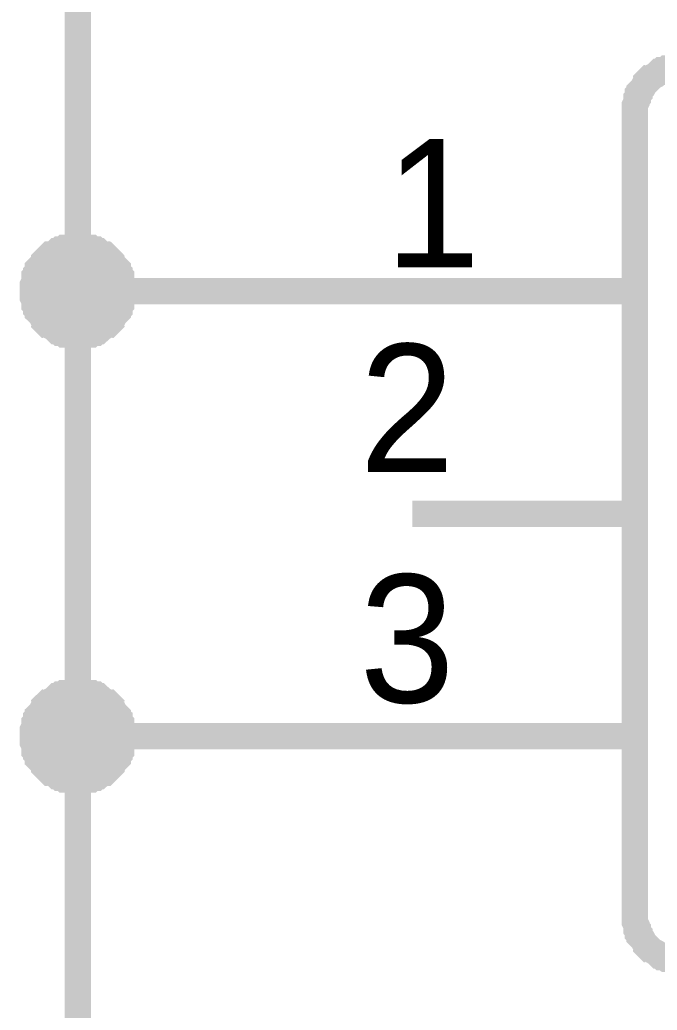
# Model space of a CAD drawing. Header units: millimetres. Extents: x 0 to 282, y 0 to 206.
# Drawn here: x 27.64 to 34.91, y 117.59 to 128.87 of the extents above; entities that cross this region are included whole.
import ezdxf

# ---------------------------------------------------------------- set-up
doc = ezdxf.new("R2010")
doc.units = ezdxf.units.MM
doc.layers.add('Sheet', color=255, linetype='Continuous')

msp = doc.modelspace()

# ---------------------------------------------------------------- linework, layer by layer
at = {"layer": 'Sheet'}
for points, const_width in [([(32.116, 125.78), (28.304, 125.78), (28.304, 135.938)], 0.3), ([(34.651, 127.822), (34.651, 127.841), (34.651, 127.877), (34.651, 127.895), (34.669, 127.932), (34.669, 127.95), (34.669, 127.968), (34.687, 127.987), (34.687, 128.023), (34.706, 128.041), (34.706, 128.06), (34.724, 128.078), (34.742, 128.096), (34.76, 128.132), (34.779, 128.151), (34.779, 128.169), (34.797, 128.187), (34.815, 128.205), (34.833, 128.205), (34.852, 128.224), (34.888, 128.242), (34.906, 128.26), (34.925, 128.278), (34.943, 128.278), (34.961, 128.297), (34.997, 128.297), (35.016, 128.315), (35.034, 128.315), (35.052, 128.315), (35.089, 128.333)], 0.3), ([(34.651, 118.668), (34.651, 127.822)], 0.3), ([(27.794, 125.78), (27.794, 125.798), (27.794, 125.835), (27.794, 125.853), (27.812, 125.889), (27.812, 125.908), (27.812, 125.944), (27.83, 125.962), (27.83, 125.981), (27.848, 125.999), (27.848, 126.035), (27.867, 126.053), (27.885, 126.072), (27.903, 126.09), (27.921, 126.108), (27.921, 126.126), (27.94, 126.145), (27.958, 126.163), (27.976, 126.181), (27.994, 126.199), (28.031, 126.199), (28.049, 126.218), (28.067, 126.236), (28.086, 126.236), (28.104, 126.254), (28.14, 126.254), (28.158, 126.272), (28.177, 126.272), (28.195, 126.272), (28.231, 126.291), (28.25, 126.291), (28.286, 126.291), (28.304, 126.291)], 0.3), ([(27.794, 125.78), (27.794, 125.798), (27.794, 125.835), (27.794, 125.853), (27.812, 125.889), (27.812, 125.908), (27.812, 125.944), (27.83, 125.962), (27.83, 125.981), (27.848, 125.999), (27.848, 126.035), (27.867, 126.053), (27.885, 126.072), (27.903, 126.09), (27.921, 126.108), (27.921, 126.126), (27.94, 126.145), (27.958, 126.163), (27.976, 126.181), (27.994, 126.199), (28.031, 126.199), (28.049, 126.218), (28.067, 126.236), (28.086, 126.236), (28.104, 126.254), (28.14, 126.254), (28.158, 126.272), (28.177, 126.272), (28.195, 126.272), (28.231, 126.291), (28.25, 126.291), (28.286, 126.291), (28.304, 126.291)], 0.3), ([(27.794, 125.78), (27.794, 125.798), (27.794, 125.835), (27.794, 125.853), (27.812, 125.889), (27.812, 125.908), (27.812, 125.944), (27.83, 125.962), (27.83, 125.981), (27.848, 125.999), (27.848, 126.035), (27.867, 126.053), (27.885, 126.072), (27.903, 126.09), (27.921, 126.108), (27.921, 126.126), (27.94, 126.145), (27.958, 126.163), (27.976, 126.181), (27.994, 126.199), (28.031, 126.199), (28.049, 126.218), (28.067, 126.236), (28.086, 126.236), (28.104, 126.254), (28.14, 126.254), (28.158, 126.272), (28.177, 126.272), (28.195, 126.272), (28.231, 126.291), (28.25, 126.291), (28.286, 126.291), (28.304, 126.291)], 0.3), ([(27.794, 125.78), (27.794, 125.798), (27.794, 125.835), (27.794, 125.853), (27.812, 125.889), (27.812, 125.908), (27.812, 125.944), (27.83, 125.962), (27.83, 125.981), (27.848, 125.999), (27.848, 126.035), (27.867, 126.053), (27.885, 126.072), (27.903, 126.09), (27.921, 126.108), (27.921, 126.126), (27.94, 126.145), (27.958, 126.163), (27.976, 126.181), (27.994, 126.199), (28.031, 126.199), (28.049, 126.218), (28.067, 126.236), (28.086, 126.236), (28.104, 126.254), (28.14, 126.254), (28.158, 126.272), (28.177, 126.272), (28.195, 126.272), (28.231, 126.291), (28.25, 126.291), (28.286, 126.291), (28.304, 126.291)], 0.3), ([(28.304, 126.291), (28.304, 126.291)], 0.3), ([(28.304, 126.291), (28.323, 126.291), (28.359, 126.291), (28.377, 126.291), (28.414, 126.272), (28.432, 126.272), (28.45, 126.272), (28.468, 126.254), (28.505, 126.254), (28.523, 126.236), (28.541, 126.236), (28.56, 126.218), (28.578, 126.199), (28.614, 126.199), (28.633, 126.181), (28.651, 126.163), (28.669, 126.145), (28.687, 126.126), (28.687, 126.108), (28.706, 126.09), (28.724, 126.072), (28.742, 126.053), (28.76, 126.035), (28.76, 125.999), (28.779, 125.981), (28.779, 125.962), (28.797, 125.944), (28.797, 125.908), (28.797, 125.889), (28.815, 125.853), (28.815, 125.835), (28.815, 125.798), (28.815, 125.78)], 0.3), ([(28.304, 126.291), (28.304, 126.291)], 0.3), ([(28.304, 126.291), (28.323, 126.291), (28.359, 126.291), (28.377, 126.291), (28.414, 126.272), (28.432, 126.272), (28.45, 126.272), (28.468, 126.254), (28.505, 126.254), (28.523, 126.236), (28.541, 126.236), (28.56, 126.218), (28.578, 126.199), (28.614, 126.199), (28.633, 126.181), (28.651, 126.163), (28.669, 126.145), (28.687, 126.126), (28.687, 126.108), (28.706, 126.09), (28.724, 126.072), (28.742, 126.053), (28.76, 126.035), (28.76, 125.999), (28.779, 125.981), (28.779, 125.962), (28.797, 125.944), (28.797, 125.908), (28.797, 125.889), (28.815, 125.853), (28.815, 125.835), (28.815, 125.798), (28.815, 125.78)], 0.3), ([(28.304, 126.291), (28.304, 126.291)], 0.3), ([(28.304, 126.291), (28.323, 126.291), (28.359, 126.291), (28.377, 126.291), (28.414, 126.272), (28.432, 126.272), (28.45, 126.272), (28.468, 126.254), (28.505, 126.254), (28.523, 126.236), (28.541, 126.236), (28.56, 126.218), (28.578, 126.199), (28.614, 126.199), (28.633, 126.181), (28.651, 126.163), (28.669, 126.145), (28.687, 126.126), (28.687, 126.108), (28.706, 126.09), (28.724, 126.072), (28.742, 126.053), (28.76, 126.035), (28.76, 125.999), (28.779, 125.981), (28.779, 125.962), (28.797, 125.944), (28.797, 125.908), (28.797, 125.889), (28.815, 125.853), (28.815, 125.835), (28.815, 125.798), (28.815, 125.78)], 0.3), ([(28.304, 126.291), (28.304, 126.291)], 0.3), ([(28.304, 126.291), (28.323, 126.291), (28.359, 126.291), (28.377, 126.291), (28.414, 126.272), (28.432, 126.272), (28.45, 126.272), (28.468, 126.254), (28.505, 126.254), (28.523, 126.236), (28.541, 126.236), (28.56, 126.218), (28.578, 126.199), (28.614, 126.199), (28.633, 126.181), (28.651, 126.163), (28.669, 126.145), (28.687, 126.126), (28.687, 126.108), (28.706, 126.09), (28.724, 126.072), (28.742, 126.053), (28.76, 126.035), (28.76, 125.999), (28.779, 125.981), (28.779, 125.962), (28.797, 125.944), (28.797, 125.908), (28.797, 125.889), (28.815, 125.853), (28.815, 125.835), (28.815, 125.798), (28.815, 125.78)], 0.3), ([(27.794, 125.78), (27.794, 125.798), (27.794, 125.835), (27.794, 125.853), (27.812, 125.889), (27.812, 125.908), (27.812, 125.944), (27.83, 125.962), (27.83, 125.981), (27.848, 125.999), (27.848, 126.035), (27.867, 126.053), (27.885, 126.072), (27.903, 126.09), (27.921, 126.108), (27.921, 126.126), (27.94, 126.145), (27.958, 126.163), (27.976, 126.181), (27.994, 126.199), (28.031, 126.199), (28.049, 126.218), (28.067, 126.236), (28.086, 126.236), (28.104, 126.254), (28.14, 126.254), (28.158, 126.272), (28.177, 126.272), (28.195, 126.272), (28.231, 126.291), (28.25, 126.291), (28.286, 126.291), (28.304, 126.291)], 0.0991), ([(27.794, 125.78), (27.794, 125.798), (27.794, 125.835), (27.794, 125.853), (27.812, 125.889), (27.812, 125.908), (27.812, 125.944), (27.83, 125.962), (27.83, 125.981), (27.848, 125.999), (27.848, 126.035), (27.867, 126.053), (27.885, 126.072), (27.903, 126.09), (27.921, 126.108), (27.921, 126.126), (27.94, 126.145), (27.958, 126.163), (27.976, 126.181), (27.994, 126.199), (28.031, 126.199), (28.049, 126.218), (28.067, 126.236), (28.086, 126.236), (28.104, 126.254), (28.14, 126.254), (28.158, 126.272), (28.177, 126.272), (28.195, 126.272), (28.231, 126.291), (28.25, 126.291), (28.286, 126.291), (28.304, 126.291)], 0.0991), ([(27.794, 125.78), (27.794, 125.798), (27.794, 125.835), (27.794, 125.853), (27.812, 125.889), (27.812, 125.908), (27.812, 125.944), (27.83, 125.962), (27.83, 125.981), (27.848, 125.999), (27.848, 126.035), (27.867, 126.053), (27.885, 126.072), (27.903, 126.09), (27.921, 126.108), (27.921, 126.126), (27.94, 126.145), (27.958, 126.163), (27.976, 126.181), (27.994, 126.199), (28.031, 126.199), (28.049, 126.218), (28.067, 126.236), (28.086, 126.236), (28.104, 126.254), (28.14, 126.254), (28.158, 126.272), (28.177, 126.272), (28.195, 126.272), (28.231, 126.291), (28.25, 126.291), (28.286, 126.291), (28.304, 126.291)], 0.0991), ([(27.794, 125.78), (27.794, 125.798), (27.794, 125.835), (27.794, 125.853), (27.812, 125.889), (27.812, 125.908), (27.812, 125.944), (27.83, 125.962), (27.83, 125.981), (27.848, 125.999), (27.848, 126.035), (27.867, 126.053), (27.885, 126.072), (27.903, 126.09), (27.921, 126.108), (27.921, 126.126), (27.94, 126.145), (27.958, 126.163), (27.976, 126.181), (27.994, 126.199), (28.031, 126.199), (28.049, 126.218), (28.067, 126.236), (28.086, 126.236), (28.104, 126.254), (28.14, 126.254), (28.158, 126.272), (28.177, 126.272), (28.195, 126.272), (28.231, 126.291), (28.25, 126.291), (28.286, 126.291), (28.304, 126.291)], 0.0991), ([(28.304, 126.291), (28.304, 126.291)], 0.0991), ([(28.304, 126.291), (28.323, 126.291), (28.359, 126.291), (28.377, 126.291), (28.414, 126.272), (28.432, 126.272), (28.45, 126.272), (28.468, 126.254), (28.505, 126.254), (28.523, 126.236), (28.541, 126.236), (28.56, 126.218), (28.578, 126.199), (28.614, 126.199), (28.633, 126.181), (28.651, 126.163), (28.669, 126.145), (28.687, 126.126), (28.687, 126.108), (28.706, 126.09), (28.724, 126.072), (28.742, 126.053), (28.76, 126.035), (28.76, 125.999), (28.779, 125.981), (28.779, 125.962), (28.797, 125.944), (28.797, 125.908), (28.797, 125.889), (28.815, 125.853), (28.815, 125.835), (28.815, 125.798), (28.815, 125.78)], 0.0991), ([(28.304, 126.291), (28.304, 126.291)], 0.0991), ([(28.304, 126.291), (28.323, 126.291), (28.359, 126.291), (28.377, 126.291), (28.414, 126.272), (28.432, 126.272), (28.45, 126.272), (28.468, 126.254), (28.505, 126.254), (28.523, 126.236), (28.541, 126.236), (28.56, 126.218), (28.578, 126.199), (28.614, 126.199), (28.633, 126.181), (28.651, 126.163), (28.669, 126.145), (28.687, 126.126), (28.687, 126.108), (28.706, 126.09), (28.724, 126.072), (28.742, 126.053), (28.76, 126.035), (28.76, 125.999), (28.779, 125.981), (28.779, 125.962), (28.797, 125.944), (28.797, 125.908), (28.797, 125.889), (28.815, 125.853), (28.815, 125.835), (28.815, 125.798), (28.815, 125.78)], 0.0991), ([(28.304, 126.291), (28.304, 126.291)], 0.0991), ([(28.304, 126.291), (28.323, 126.291), (28.359, 126.291), (28.377, 126.291), (28.414, 126.272), (28.432, 126.272), (28.45, 126.272), (28.468, 126.254), (28.505, 126.254), (28.523, 126.236), (28.541, 126.236), (28.56, 126.218), (28.578, 126.199), (28.614, 126.199), (28.633, 126.181), (28.651, 126.163), (28.669, 126.145), (28.687, 126.126), (28.687, 126.108), (28.706, 126.09), (28.724, 126.072), (28.742, 126.053), (28.76, 126.035), (28.76, 125.999), (28.779, 125.981), (28.779, 125.962), (28.797, 125.944), (28.797, 125.908), (28.797, 125.889), (28.815, 125.853), (28.815, 125.835), (28.815, 125.798), (28.815, 125.78)], 0.0991), ([(28.304, 126.291), (28.304, 126.291)], 0.0991), ([(28.304, 126.291), (28.323, 126.291), (28.359, 126.291), (28.377, 126.291), (28.414, 126.272), (28.432, 126.272), (28.45, 126.272), (28.468, 126.254), (28.505, 126.254), (28.523, 126.236), (28.541, 126.236), (28.56, 126.218), (28.578, 126.199), (28.614, 126.199), (28.633, 126.181), (28.651, 126.163), (28.669, 126.145), (28.687, 126.126), (28.687, 126.108), (28.706, 126.09), (28.724, 126.072), (28.742, 126.053), (28.76, 126.035), (28.76, 125.999), (28.779, 125.981), (28.779, 125.962), (28.797, 125.944), (28.797, 125.908), (28.797, 125.889), (28.815, 125.853), (28.815, 125.835), (28.815, 125.798), (28.815, 125.78)], 0.0991), ([(28.304, 125.269), (28.286, 125.269), (28.25, 125.269), (28.231, 125.269), (28.195, 125.288), (28.177, 125.288), (28.158, 125.288), (28.14, 125.306), (28.104, 125.306), (28.086, 125.324), (28.067, 125.324), (28.049, 125.342), (28.031, 125.36), (27.994, 125.379), (27.976, 125.397), (27.958, 125.397), (27.94, 125.415), (27.921, 125.433), (27.921, 125.452), (27.903, 125.47), (27.885, 125.506), (27.867, 125.525), (27.848, 125.543), (27.848, 125.561), (27.83, 125.579), (27.83, 125.616), (27.812, 125.634), (27.812, 125.652), (27.812, 125.671), (27.794, 125.707), (27.794, 125.725), (27.794, 125.762), (27.794, 125.78)], 0.3), ([(27.794, 125.78), (27.794, 125.78)], 0.3), ([(28.304, 125.269), (28.286, 125.269), (28.25, 125.269), (28.231, 125.269), (28.195, 125.288), (28.177, 125.288), (28.158, 125.288), (28.14, 125.306), (28.104, 125.306), (28.086, 125.324), (28.067, 125.324), (28.049, 125.342), (28.031, 125.36), (27.994, 125.379), (27.976, 125.397), (27.958, 125.397), (27.94, 125.415), (27.921, 125.433), (27.921, 125.452), (27.903, 125.47), (27.885, 125.506), (27.867, 125.525), (27.848, 125.543), (27.848, 125.561), (27.83, 125.579), (27.83, 125.616), (27.812, 125.634), (27.812, 125.652), (27.812, 125.671), (27.794, 125.707), (27.794, 125.725), (27.794, 125.762), (27.794, 125.78)], 0.3), ([(27.794, 125.78), (27.794, 125.78)], 0.3), ([(28.304, 125.269), (28.286, 125.269), (28.25, 125.269), (28.231, 125.269), (28.195, 125.288), (28.177, 125.288), (28.158, 125.288), (28.14, 125.306), (28.104, 125.306), (28.086, 125.324), (28.067, 125.324), (28.049, 125.342), (28.031, 125.36), (27.994, 125.379), (27.976, 125.397), (27.958, 125.397), (27.94, 125.415), (27.921, 125.433), (27.921, 125.452), (27.903, 125.47), (27.885, 125.506), (27.867, 125.525), (27.848, 125.543), (27.848, 125.561), (27.83, 125.579), (27.83, 125.616), (27.812, 125.634), (27.812, 125.652), (27.812, 125.671), (27.794, 125.707), (27.794, 125.725), (27.794, 125.762), (27.794, 125.78)], 0.3), ([(27.794, 125.78), (27.794, 125.78)], 0.3), ([(28.304, 125.269), (28.286, 125.269), (28.25, 125.269), (28.231, 125.269), (28.195, 125.288), (28.177, 125.288), (28.158, 125.288), (28.14, 125.306), (28.104, 125.306), (28.086, 125.324), (28.067, 125.324), (28.049, 125.342), (28.031, 125.36), (27.994, 125.379), (27.976, 125.397), (27.958, 125.397), (27.94, 125.415), (27.921, 125.433), (27.921, 125.452), (27.903, 125.47), (27.885, 125.506), (27.867, 125.525), (27.848, 125.543), (27.848, 125.561), (27.83, 125.579), (27.83, 125.616), (27.812, 125.634), (27.812, 125.652), (27.812, 125.671), (27.794, 125.707), (27.794, 125.725), (27.794, 125.762), (27.794, 125.78)], 0.3), ([(27.794, 125.78), (27.794, 125.78)], 0.3), ([(28.815, 125.78), (28.815, 125.762), (28.815, 125.725), (28.815, 125.707), (28.797, 125.671), (28.797, 125.652), (28.797, 125.634), (28.779, 125.616), (28.779, 125.579), (28.76, 125.561), (28.76, 125.543), (28.742, 125.525), (28.724, 125.506), (28.706, 125.47), (28.687, 125.452), (28.687, 125.433), (28.669, 125.415), (28.651, 125.397), (28.633, 125.397), (28.614, 125.379), (28.578, 125.36), (28.56, 125.342), (28.541, 125.324), (28.523, 125.324), (28.505, 125.306), (28.468, 125.306), (28.45, 125.288), (28.432, 125.288), (28.414, 125.288), (28.377, 125.269), (28.359, 125.269), (28.323, 125.269), (28.304, 125.269)], 0.3), ([(32.116, 120.71), (28.304, 120.71), (28.304, 125.78)], 0.3), ([(28.815, 125.78), (28.815, 125.762), (28.815, 125.725), (28.815, 125.707), (28.797, 125.671), (28.797, 125.652), (28.797, 125.634), (28.779, 125.616), (28.779, 125.579), (28.76, 125.561), (28.76, 125.543), (28.742, 125.525), (28.724, 125.506), (28.706, 125.47), (28.687, 125.452), (28.687, 125.433), (28.669, 125.415), (28.651, 125.397), (28.633, 125.397), (28.614, 125.379), (28.578, 125.36), (28.56, 125.342), (28.541, 125.324), (28.523, 125.324), (28.505, 125.306), (28.468, 125.306), (28.45, 125.288), (28.432, 125.288), (28.414, 125.288), (28.377, 125.269), (28.359, 125.269), (28.323, 125.269), (28.304, 125.269)], 0.3), ([(28.815, 125.78), (28.815, 125.762), (28.815, 125.725), (28.815, 125.707), (28.797, 125.671), (28.797, 125.652), (28.797, 125.634), (28.779, 125.616), (28.779, 125.579), (28.76, 125.561), (28.76, 125.543), (28.742, 125.525), (28.724, 125.506), (28.706, 125.47), (28.687, 125.452), (28.687, 125.433), (28.669, 125.415), (28.651, 125.397), (28.633, 125.397), (28.614, 125.379), (28.578, 125.36), (28.56, 125.342), (28.541, 125.324), (28.523, 125.324), (28.505, 125.306), (28.468, 125.306), (28.45, 125.288), (28.432, 125.288), (28.414, 125.288), (28.377, 125.269), (28.359, 125.269), (28.323, 125.269), (28.304, 125.269)], 0.3), ([(28.815, 125.78), (28.815, 125.762), (28.815, 125.725), (28.815, 125.707), (28.797, 125.671), (28.797, 125.652), (28.797, 125.634), (28.779, 125.616), (28.779, 125.579), (28.76, 125.561), (28.76, 125.543), (28.742, 125.525), (28.724, 125.506), (28.706, 125.47), (28.687, 125.452), (28.687, 125.433), (28.669, 125.415), (28.651, 125.397), (28.633, 125.397), (28.614, 125.379), (28.578, 125.36), (28.56, 125.342), (28.541, 125.324), (28.523, 125.324), (28.505, 125.306), (28.468, 125.306), (28.45, 125.288), (28.432, 125.288), (28.414, 125.288), (28.377, 125.269), (28.359, 125.269), (28.323, 125.269), (28.304, 125.269)], 0.3), ([(28.815, 125.78), (28.815, 125.78), (28.815, 125.78), (28.815, 125.78), (28.815, 125.78), (28.815, 125.78), (28.815, 125.78), (28.815, 125.78), (28.815, 125.78), (28.815, 125.78), (28.815, 125.78), (28.815, 125.78), (28.815, 125.78), (28.815, 125.78), (28.815, 125.78), (28.815, 125.78), (28.815, 125.78), (28.815, 125.78), (28.815, 125.78), (28.815, 125.78), (28.815, 125.78), (28.815, 125.78), (28.815, 125.78), (28.815, 125.78), (28.815, 125.78), (28.815, 125.78), (28.815, 125.78), (28.815, 125.78), (28.815, 125.78), (28.815, 125.78), (28.815, 125.78), (28.815, 125.78), (28.815, 125.78)], 0.3), ([(28.815, 125.78), (28.815, 125.78)], 0.3), ([(28.815, 125.78), (28.815, 125.78), (28.815, 125.78), (28.815, 125.78), (28.815, 125.78), (28.815, 125.78), (28.815, 125.78), (28.815, 125.78), (28.815, 125.78), (28.815, 125.78), (28.815, 125.78), (28.815, 125.78), (28.815, 125.78), (28.815, 125.78), (28.815, 125.78), (28.815, 125.78), (28.815, 125.78), (28.815, 125.78), (28.815, 125.78), (28.815, 125.78), (28.815, 125.78), (28.815, 125.78), (28.815, 125.78), (28.815, 125.78), (28.815, 125.78), (28.815, 125.78), (28.815, 125.78), (28.815, 125.78), (28.815, 125.78), (28.815, 125.78), (28.815, 125.78), (28.815, 125.78), (28.815, 125.78)], 0.3), ([(28.815, 125.78), (28.815, 125.78)], 0.3), ([(28.815, 125.78), (28.815, 125.78), (28.815, 125.78), (28.815, 125.78), (28.815, 125.78), (28.815, 125.78), (28.815, 125.78), (28.815, 125.78), (28.815, 125.78), (28.815, 125.78), (28.815, 125.78), (28.815, 125.78), (28.815, 125.78), (28.815, 125.78), (28.815, 125.78), (28.815, 125.78), (28.815, 125.78), (28.815, 125.78), (28.815, 125.78), (28.815, 125.78), (28.815, 125.78), (28.815, 125.78), (28.815, 125.78), (28.815, 125.78), (28.815, 125.78), (28.815, 125.78), (28.815, 125.78), (28.815, 125.78), (28.815, 125.78), (28.815, 125.78), (28.815, 125.78), (28.815, 125.78), (28.815, 125.78)], 0.3), ([(28.815, 125.78), (28.815, 125.78)], 0.3), ([(28.815, 125.78), (28.815, 125.78), (28.815, 125.78), (28.815, 125.78), (28.815, 125.78), (28.815, 125.78), (28.815, 125.78), (28.815, 125.78), (28.815, 125.78), (28.815, 125.78), (28.815, 125.78), (28.815, 125.78), (28.815, 125.78), (28.815, 125.78), (28.815, 125.78), (28.815, 125.78), (28.815, 125.78), (28.815, 125.78), (28.815, 125.78), (28.815, 125.78), (28.815, 125.78), (28.815, 125.78), (28.815, 125.78), (28.815, 125.78), (28.815, 125.78), (28.815, 125.78), (28.815, 125.78), (28.815, 125.78), (28.815, 125.78), (28.815, 125.78), (28.815, 125.78), (28.815, 125.78), (28.815, 125.78)], 0.3), ([(28.815, 125.78), (28.815, 125.78)], 0.3), ([(34.651, 125.78), (32.116, 125.78)], 0.3), ([(28.304, 125.269), (28.286, 125.269), (28.25, 125.269), (28.231, 125.269), (28.195, 125.288), (28.177, 125.288), (28.158, 125.288), (28.14, 125.306), (28.104, 125.306), (28.086, 125.324), (28.067, 125.324), (28.049, 125.342), (28.031, 125.36), (27.994, 125.379), (27.976, 125.397), (27.958, 125.397), (27.94, 125.415), (27.921, 125.433), (27.921, 125.452), (27.903, 125.47), (27.885, 125.506), (27.867, 125.525), (27.848, 125.543), (27.848, 125.561), (27.83, 125.579), (27.83, 125.616), (27.812, 125.634), (27.812, 125.652), (27.812, 125.671), (27.794, 125.707), (27.794, 125.725), (27.794, 125.762), (27.794, 125.78)], 0.0991), ([(27.794, 125.78), (27.794, 125.78)], 0.0991), ([(28.304, 125.269), (28.286, 125.269), (28.25, 125.269), (28.231, 125.269), (28.195, 125.288), (28.177, 125.288), (28.158, 125.288), (28.14, 125.306), (28.104, 125.306), (28.086, 125.324), (28.067, 125.324), (28.049, 125.342), (28.031, 125.36), (27.994, 125.379), (27.976, 125.397), (27.958, 125.397), (27.94, 125.415), (27.921, 125.433), (27.921, 125.452), (27.903, 125.47), (27.885, 125.506), (27.867, 125.525), (27.848, 125.543), (27.848, 125.561), (27.83, 125.579), (27.83, 125.616), (27.812, 125.634), (27.812, 125.652), (27.812, 125.671), (27.794, 125.707), (27.794, 125.725), (27.794, 125.762), (27.794, 125.78)], 0.0991), ([(27.794, 125.78), (27.794, 125.78)], 0.0991), ([(28.304, 125.269), (28.286, 125.269), (28.25, 125.269), (28.231, 125.269), (28.195, 125.288), (28.177, 125.288), (28.158, 125.288), (28.14, 125.306), (28.104, 125.306), (28.086, 125.324), (28.067, 125.324), (28.049, 125.342), (28.031, 125.36), (27.994, 125.379), (27.976, 125.397), (27.958, 125.397), (27.94, 125.415), (27.921, 125.433), (27.921, 125.452), (27.903, 125.47), (27.885, 125.506), (27.867, 125.525), (27.848, 125.543), (27.848, 125.561), (27.83, 125.579), (27.83, 125.616), (27.812, 125.634), (27.812, 125.652), (27.812, 125.671), (27.794, 125.707), (27.794, 125.725), (27.794, 125.762), (27.794, 125.78)], 0.0991), ([(27.794, 125.78), (27.794, 125.78)], 0.0991), ([(28.304, 125.269), (28.286, 125.269), (28.25, 125.269), (28.231, 125.269), (28.195, 125.288), (28.177, 125.288), (28.158, 125.288), (28.14, 125.306), (28.104, 125.306), (28.086, 125.324), (28.067, 125.324), (28.049, 125.342), (28.031, 125.36), (27.994, 125.379), (27.976, 125.397), (27.958, 125.397), (27.94, 125.415), (27.921, 125.433), (27.921, 125.452), (27.903, 125.47), (27.885, 125.506), (27.867, 125.525), (27.848, 125.543), (27.848, 125.561), (27.83, 125.579), (27.83, 125.616), (27.812, 125.634), (27.812, 125.652), (27.812, 125.671), (27.794, 125.707), (27.794, 125.725), (27.794, 125.762), (27.794, 125.78)], 0.0991), ([(27.794, 125.78), (27.794, 125.78)], 0.0991), ([(28.815, 125.78), (28.815, 125.762), (28.815, 125.725), (28.815, 125.707), (28.797, 125.671), (28.797, 125.652), (28.797, 125.634), (28.779, 125.616), (28.779, 125.579), (28.76, 125.561), (28.76, 125.543), (28.742, 125.525), (28.724, 125.506), (28.706, 125.47), (28.687, 125.452), (28.687, 125.433), (28.669, 125.415), (28.651, 125.397), (28.633, 125.397), (28.614, 125.379), (28.578, 125.36), (28.56, 125.342), (28.541, 125.324), (28.523, 125.324), (28.505, 125.306), (28.468, 125.306), (28.45, 125.288), (28.432, 125.288), (28.414, 125.288), (28.377, 125.269), (28.359, 125.269), (28.323, 125.269), (28.304, 125.269)], 0.0991), ([(28.815, 125.78), (28.815, 125.762), (28.815, 125.725), (28.815, 125.707), (28.797, 125.671), (28.797, 125.652), (28.797, 125.634), (28.779, 125.616), (28.779, 125.579), (28.76, 125.561), (28.76, 125.543), (28.742, 125.525), (28.724, 125.506), (28.706, 125.47), (28.687, 125.452), (28.687, 125.433), (28.669, 125.415), (28.651, 125.397), (28.633, 125.397), (28.614, 125.379), (28.578, 125.36), (28.56, 125.342), (28.541, 125.324), (28.523, 125.324), (28.505, 125.306), (28.468, 125.306), (28.45, 125.288), (28.432, 125.288), (28.414, 125.288), (28.377, 125.269), (28.359, 125.269), (28.323, 125.269), (28.304, 125.269)], 0.0991), ([(28.815, 125.78), (28.815, 125.762), (28.815, 125.725), (28.815, 125.707), (28.797, 125.671), (28.797, 125.652), (28.797, 125.634), (28.779, 125.616), (28.779, 125.579), (28.76, 125.561), (28.76, 125.543), (28.742, 125.525), (28.724, 125.506), (28.706, 125.47), (28.687, 125.452), (28.687, 125.433), (28.669, 125.415), (28.651, 125.397), (28.633, 125.397), (28.614, 125.379), (28.578, 125.36), (28.56, 125.342), (28.541, 125.324), (28.523, 125.324), (28.505, 125.306), (28.468, 125.306), (28.45, 125.288), (28.432, 125.288), (28.414, 125.288), (28.377, 125.269), (28.359, 125.269), (28.323, 125.269), (28.304, 125.269)], 0.0991), ([(28.815, 125.78), (28.815, 125.762), (28.815, 125.725), (28.815, 125.707), (28.797, 125.671), (28.797, 125.652), (28.797, 125.634), (28.779, 125.616), (28.779, 125.579), (28.76, 125.561), (28.76, 125.543), (28.742, 125.525), (28.724, 125.506), (28.706, 125.47), (28.687, 125.452), (28.687, 125.433), (28.669, 125.415), (28.651, 125.397), (28.633, 125.397), (28.614, 125.379), (28.578, 125.36), (28.56, 125.342), (28.541, 125.324), (28.523, 125.324), (28.505, 125.306), (28.468, 125.306), (28.45, 125.288), (28.432, 125.288), (28.414, 125.288), (28.377, 125.269), (28.359, 125.269), (28.323, 125.269), (28.304, 125.269)], 0.0991), ([(28.815, 125.78), (28.815, 125.78), (28.815, 125.78), (28.815, 125.78), (28.815, 125.78), (28.815, 125.78), (28.815, 125.78), (28.815, 125.78), (28.815, 125.78), (28.815, 125.78), (28.815, 125.78), (28.815, 125.78), (28.815, 125.78), (28.815, 125.78), (28.815, 125.78), (28.815, 125.78), (28.815, 125.78), (28.815, 125.78), (28.815, 125.78), (28.815, 125.78), (28.815, 125.78), (28.815, 125.78), (28.815, 125.78), (28.815, 125.78), (28.815, 125.78), (28.815, 125.78), (28.815, 125.78), (28.815, 125.78), (28.815, 125.78), (28.815, 125.78), (28.815, 125.78), (28.815, 125.78), (28.815, 125.78)], 0.0991), ([(28.815, 125.78), (28.815, 125.78)], 0.0991), ([(28.815, 125.78), (28.815, 125.78), (28.815, 125.78), (28.815, 125.78), (28.815, 125.78), (28.815, 125.78), (28.815, 125.78), (28.815, 125.78), (28.815, 125.78), (28.815, 125.78), (28.815, 125.78), (28.815, 125.78), (28.815, 125.78), (28.815, 125.78), (28.815, 125.78), (28.815, 125.78), (28.815, 125.78), (28.815, 125.78), (28.815, 125.78), (28.815, 125.78), (28.815, 125.78), (28.815, 125.78), (28.815, 125.78), (28.815, 125.78), (28.815, 125.78), (28.815, 125.78), (28.815, 125.78), (28.815, 125.78), (28.815, 125.78), (28.815, 125.78), (28.815, 125.78), (28.815, 125.78), (28.815, 125.78)], 0.0991), ([(28.815, 125.78), (28.815, 125.78)], 0.0991), ([(28.815, 125.78), (28.815, 125.78), (28.815, 125.78), (28.815, 125.78), (28.815, 125.78), (28.815, 125.78), (28.815, 125.78), (28.815, 125.78), (28.815, 125.78), (28.815, 125.78), (28.815, 125.78), (28.815, 125.78), (28.815, 125.78), (28.815, 125.78), (28.815, 125.78), (28.815, 125.78), (28.815, 125.78), (28.815, 125.78), (28.815, 125.78), (28.815, 125.78), (28.815, 125.78), (28.815, 125.78), (28.815, 125.78), (28.815, 125.78), (28.815, 125.78), (28.815, 125.78), (28.815, 125.78), (28.815, 125.78), (28.815, 125.78), (28.815, 125.78), (28.815, 125.78), (28.815, 125.78), (28.815, 125.78)], 0.0991), ([(28.815, 125.78), (28.815, 125.78)], 0.0991), ([(28.815, 125.78), (28.815, 125.78), (28.815, 125.78), (28.815, 125.78), (28.815, 125.78), (28.815, 125.78), (28.815, 125.78), (28.815, 125.78), (28.815, 125.78), (28.815, 125.78), (28.815, 125.78), (28.815, 125.78), (28.815, 125.78), (28.815, 125.78), (28.815, 125.78), (28.815, 125.78), (28.815, 125.78), (28.815, 125.78), (28.815, 125.78), (28.815, 125.78), (28.815, 125.78), (28.815, 125.78), (28.815, 125.78), (28.815, 125.78), (28.815, 125.78), (28.815, 125.78), (28.815, 125.78), (28.815, 125.78), (28.815, 125.78), (28.815, 125.78), (28.815, 125.78), (28.815, 125.78), (28.815, 125.78)], 0.0991), ([(28.815, 125.78), (28.815, 125.78)], 0.0991), ([(34.651, 123.245), (32.116, 123.245)], 0.3), ([(27.794, 120.71), (27.794, 120.728), (27.794, 120.765), (27.794, 120.783), (27.812, 120.819), (27.812, 120.838), (27.812, 120.856), (27.83, 120.874), (27.83, 120.911), (27.848, 120.929), (27.848, 120.947), (27.867, 120.965), (27.885, 120.984), (27.903, 121.02), (27.921, 121.038), (27.921, 121.057), (27.94, 121.075), (27.958, 121.093), (27.976, 121.093), (27.994, 121.111), (28.031, 121.13), (28.049, 121.148), (28.067, 121.166), (28.086, 121.166), (28.104, 121.184), (28.14, 121.184), (28.158, 121.202), (28.177, 121.202), (28.195, 121.202), (28.231, 121.221), (28.25, 121.221), (28.286, 121.221), (28.304, 121.221)], 0.3), ([(27.794, 120.71), (27.794, 120.728), (27.794, 120.765), (27.794, 120.783), (27.812, 120.819), (27.812, 120.838), (27.812, 120.856), (27.83, 120.874), (27.83, 120.911), (27.848, 120.929), (27.848, 120.947), (27.867, 120.965), (27.885, 120.984), (27.903, 121.02), (27.921, 121.038), (27.921, 121.057), (27.94, 121.075), (27.958, 121.093), (27.976, 121.093), (27.994, 121.111), (28.031, 121.13), (28.049, 121.148), (28.067, 121.166), (28.086, 121.166), (28.104, 121.184), (28.14, 121.184), (28.158, 121.202), (28.177, 121.202), (28.195, 121.202), (28.231, 121.221), (28.25, 121.221), (28.286, 121.221), (28.304, 121.221)], 0.3), ([(27.794, 120.71), (27.794, 120.728), (27.794, 120.765), (27.794, 120.783), (27.812, 120.819), (27.812, 120.838), (27.812, 120.856), (27.83, 120.874), (27.83, 120.911), (27.848, 120.929), (27.848, 120.947), (27.867, 120.965), (27.885, 120.984), (27.903, 121.02), (27.921, 121.038), (27.921, 121.057), (27.94, 121.075), (27.958, 121.093), (27.976, 121.093), (27.994, 121.111), (28.031, 121.13), (28.049, 121.148), (28.067, 121.166), (28.086, 121.166), (28.104, 121.184), (28.14, 121.184), (28.158, 121.202), (28.177, 121.202), (28.195, 121.202), (28.231, 121.221), (28.25, 121.221), (28.286, 121.221), (28.304, 121.221)], 0.3), ([(27.794, 120.71), (27.794, 120.728), (27.794, 120.765), (27.794, 120.783), (27.812, 120.819), (27.812, 120.838), (27.812, 120.856), (27.83, 120.874), (27.83, 120.911), (27.848, 120.929), (27.848, 120.947), (27.867, 120.965), (27.885, 120.984), (27.903, 121.02), (27.921, 121.038), (27.921, 121.057), (27.94, 121.075), (27.958, 121.093), (27.976, 121.093), (27.994, 121.111), (28.031, 121.13), (28.049, 121.148), (28.067, 121.166), (28.086, 121.166), (28.104, 121.184), (28.14, 121.184), (28.158, 121.202), (28.177, 121.202), (28.195, 121.202), (28.231, 121.221), (28.25, 121.221), (28.286, 121.221), (28.304, 121.221)], 0.3), ([(28.304, 121.221), (28.304, 121.221)], 0.3), ([(28.304, 121.221), (28.323, 121.221), (28.359, 121.221), (28.377, 121.221), (28.414, 121.202), (28.432, 121.202), (28.45, 121.202), (28.468, 121.184), (28.505, 121.184), (28.523, 121.166), (28.541, 121.166), (28.56, 121.148), (28.578, 121.13), (28.614, 121.111), (28.633, 121.093), (28.651, 121.093), (28.669, 121.075), (28.687, 121.057), (28.687, 121.038), (28.706, 121.02), (28.724, 120.984), (28.742, 120.965), (28.76, 120.947), (28.76, 120.929), (28.779, 120.911), (28.779, 120.874), (28.797, 120.856), (28.797, 120.838), (28.797, 120.819), (28.815, 120.783), (28.815, 120.765), (28.815, 120.728), (28.815, 120.71)], 0.3), ([(28.304, 121.221), (28.304, 121.221)], 0.3), ([(28.304, 121.221), (28.323, 121.221), (28.359, 121.221), (28.377, 121.221), (28.414, 121.202), (28.432, 121.202), (28.45, 121.202), (28.468, 121.184), (28.505, 121.184), (28.523, 121.166), (28.541, 121.166), (28.56, 121.148), (28.578, 121.13), (28.614, 121.111), (28.633, 121.093), (28.651, 121.093), (28.669, 121.075), (28.687, 121.057), (28.687, 121.038), (28.706, 121.02), (28.724, 120.984), (28.742, 120.965), (28.76, 120.947), (28.76, 120.929), (28.779, 120.911), (28.779, 120.874), (28.797, 120.856), (28.797, 120.838), (28.797, 120.819), (28.815, 120.783), (28.815, 120.765), (28.815, 120.728), (28.815, 120.71)], 0.3), ([(28.304, 121.221), (28.304, 121.221)], 0.3), ([(28.304, 121.221), (28.323, 121.221), (28.359, 121.221), (28.377, 121.221), (28.414, 121.202), (28.432, 121.202), (28.45, 121.202), (28.468, 121.184), (28.505, 121.184), (28.523, 121.166), (28.541, 121.166), (28.56, 121.148), (28.578, 121.13), (28.614, 121.111), (28.633, 121.093), (28.651, 121.093), (28.669, 121.075), (28.687, 121.057), (28.687, 121.038), (28.706, 121.02), (28.724, 120.984), (28.742, 120.965), (28.76, 120.947), (28.76, 120.929), (28.779, 120.911), (28.779, 120.874), (28.797, 120.856), (28.797, 120.838), (28.797, 120.819), (28.815, 120.783), (28.815, 120.765), (28.815, 120.728), (28.815, 120.71)], 0.3), ([(28.304, 121.221), (28.304, 121.221)], 0.3), ([(28.304, 121.221), (28.323, 121.221), (28.359, 121.221), (28.377, 121.221), (28.414, 121.202), (28.432, 121.202), (28.45, 121.202), (28.468, 121.184), (28.505, 121.184), (28.523, 121.166), (28.541, 121.166), (28.56, 121.148), (28.578, 121.13), (28.614, 121.111), (28.633, 121.093), (28.651, 121.093), (28.669, 121.075), (28.687, 121.057), (28.687, 121.038), (28.706, 121.02), (28.724, 120.984), (28.742, 120.965), (28.76, 120.947), (28.76, 120.929), (28.779, 120.911), (28.779, 120.874), (28.797, 120.856), (28.797, 120.838), (28.797, 120.819), (28.815, 120.783), (28.815, 120.765), (28.815, 120.728), (28.815, 120.71)], 0.3), ([(27.794, 120.71), (27.794, 120.728), (27.794, 120.765), (27.794, 120.783), (27.812, 120.819), (27.812, 120.838), (27.812, 120.856), (27.83, 120.874), (27.83, 120.911), (27.848, 120.929), (27.848, 120.947), (27.867, 120.965), (27.885, 120.984), (27.903, 121.02), (27.921, 121.038), (27.921, 121.057), (27.94, 121.075), (27.958, 121.093), (27.976, 121.093), (27.994, 121.111), (28.031, 121.13), (28.049, 121.148), (28.067, 121.166), (28.086, 121.166), (28.104, 121.184), (28.14, 121.184), (28.158, 121.202), (28.177, 121.202), (28.195, 121.202), (28.231, 121.221), (28.25, 121.221), (28.286, 121.221), (28.304, 121.221)], 0.0991), ([(27.794, 120.71), (27.794, 120.728), (27.794, 120.765), (27.794, 120.783), (27.812, 120.819), (27.812, 120.838), (27.812, 120.856), (27.83, 120.874), (27.83, 120.911), (27.848, 120.929), (27.848, 120.947), (27.867, 120.965), (27.885, 120.984), (27.903, 121.02), (27.921, 121.038), (27.921, 121.057), (27.94, 121.075), (27.958, 121.093), (27.976, 121.093), (27.994, 121.111), (28.031, 121.13), (28.049, 121.148), (28.067, 121.166), (28.086, 121.166), (28.104, 121.184), (28.14, 121.184), (28.158, 121.202), (28.177, 121.202), (28.195, 121.202), (28.231, 121.221), (28.25, 121.221), (28.286, 121.221), (28.304, 121.221)], 0.0991), ([(27.794, 120.71), (27.794, 120.728), (27.794, 120.765), (27.794, 120.783), (27.812, 120.819), (27.812, 120.838), (27.812, 120.856), (27.83, 120.874), (27.83, 120.911), (27.848, 120.929), (27.848, 120.947), (27.867, 120.965), (27.885, 120.984), (27.903, 121.02), (27.921, 121.038), (27.921, 121.057), (27.94, 121.075), (27.958, 121.093), (27.976, 121.093), (27.994, 121.111), (28.031, 121.13), (28.049, 121.148), (28.067, 121.166), (28.086, 121.166), (28.104, 121.184), (28.14, 121.184), (28.158, 121.202), (28.177, 121.202), (28.195, 121.202), (28.231, 121.221), (28.25, 121.221), (28.286, 121.221), (28.304, 121.221)], 0.0991), ([(27.794, 120.71), (27.794, 120.728), (27.794, 120.765), (27.794, 120.783), (27.812, 120.819), (27.812, 120.838), (27.812, 120.856), (27.83, 120.874), (27.83, 120.911), (27.848, 120.929), (27.848, 120.947), (27.867, 120.965), (27.885, 120.984), (27.903, 121.02), (27.921, 121.038), (27.921, 121.057), (27.94, 121.075), (27.958, 121.093), (27.976, 121.093), (27.994, 121.111), (28.031, 121.13), (28.049, 121.148), (28.067, 121.166), (28.086, 121.166), (28.104, 121.184), (28.14, 121.184), (28.158, 121.202), (28.177, 121.202), (28.195, 121.202), (28.231, 121.221), (28.25, 121.221), (28.286, 121.221), (28.304, 121.221)], 0.0991), ([(28.304, 121.221), (28.304, 121.221)], 0.0991), ([(28.304, 121.221), (28.323, 121.221), (28.359, 121.221), (28.377, 121.221), (28.414, 121.202), (28.432, 121.202), (28.45, 121.202), (28.468, 121.184), (28.505, 121.184), (28.523, 121.166), (28.541, 121.166), (28.56, 121.148), (28.578, 121.13), (28.614, 121.111), (28.633, 121.093), (28.651, 121.093), (28.669, 121.075), (28.687, 121.057), (28.687, 121.038), (28.706, 121.02), (28.724, 120.984), (28.742, 120.965), (28.76, 120.947), (28.76, 120.929), (28.779, 120.911), (28.779, 120.874), (28.797, 120.856), (28.797, 120.838), (28.797, 120.819), (28.815, 120.783), (28.815, 120.765), (28.815, 120.728), (28.815, 120.71)], 0.0991), ([(28.304, 121.221), (28.304, 121.221)], 0.0991), ([(28.304, 121.221), (28.323, 121.221), (28.359, 121.221), (28.377, 121.221), (28.414, 121.202), (28.432, 121.202), (28.45, 121.202), (28.468, 121.184), (28.505, 121.184), (28.523, 121.166), (28.541, 121.166), (28.56, 121.148), (28.578, 121.13), (28.614, 121.111), (28.633, 121.093), (28.651, 121.093), (28.669, 121.075), (28.687, 121.057), (28.687, 121.038), (28.706, 121.02), (28.724, 120.984), (28.742, 120.965), (28.76, 120.947), (28.76, 120.929), (28.779, 120.911), (28.779, 120.874), (28.797, 120.856), (28.797, 120.838), (28.797, 120.819), (28.815, 120.783), (28.815, 120.765), (28.815, 120.728), (28.815, 120.71)], 0.0991), ([(28.304, 121.221), (28.304, 121.221)], 0.0991), ([(28.304, 121.221), (28.323, 121.221), (28.359, 121.221), (28.377, 121.221), (28.414, 121.202), (28.432, 121.202), (28.45, 121.202), (28.468, 121.184), (28.505, 121.184), (28.523, 121.166), (28.541, 121.166), (28.56, 121.148), (28.578, 121.13), (28.614, 121.111), (28.633, 121.093), (28.651, 121.093), (28.669, 121.075), (28.687, 121.057), (28.687, 121.038), (28.706, 121.02), (28.724, 120.984), (28.742, 120.965), (28.76, 120.947), (28.76, 120.929), (28.779, 120.911), (28.779, 120.874), (28.797, 120.856), (28.797, 120.838), (28.797, 120.819), (28.815, 120.783), (28.815, 120.765), (28.815, 120.728), (28.815, 120.71)], 0.0991), ([(28.304, 121.221), (28.304, 121.221)], 0.0991), ([(28.304, 121.221), (28.323, 121.221), (28.359, 121.221), (28.377, 121.221), (28.414, 121.202), (28.432, 121.202), (28.45, 121.202), (28.468, 121.184), (28.505, 121.184), (28.523, 121.166), (28.541, 121.166), (28.56, 121.148), (28.578, 121.13), (28.614, 121.111), (28.633, 121.093), (28.651, 121.093), (28.669, 121.075), (28.687, 121.057), (28.687, 121.038), (28.706, 121.02), (28.724, 120.984), (28.742, 120.965), (28.76, 120.947), (28.76, 120.929), (28.779, 120.911), (28.779, 120.874), (28.797, 120.856), (28.797, 120.838), (28.797, 120.819), (28.815, 120.783), (28.815, 120.765), (28.815, 120.728), (28.815, 120.71)], 0.0991), ([(28.304, 120.199), (28.286, 120.199), (28.25, 120.199), (28.231, 120.199), (28.195, 120.218), (28.177, 120.218), (28.158, 120.218), (28.14, 120.236), (28.104, 120.236), (28.086, 120.254), (28.067, 120.254), (28.049, 120.272), (28.031, 120.291), (27.994, 120.291), (27.976, 120.309), (27.958, 120.327), (27.94, 120.345), (27.921, 120.364), (27.921, 120.382), (27.903, 120.4), (27.885, 120.418), (27.867, 120.437), (27.848, 120.455), (27.848, 120.491), (27.83, 120.509), (27.83, 120.528), (27.812, 120.546), (27.812, 120.582), (27.812, 120.601), (27.794, 120.637), (27.794, 120.655), (27.794, 120.692), (27.794, 120.71)], 0.3), ([(27.794, 120.71), (27.794, 120.71)], 0.3), ([(28.304, 120.199), (28.286, 120.199), (28.25, 120.199), (28.231, 120.199), (28.195, 120.218), (28.177, 120.218), (28.158, 120.218), (28.14, 120.236), (28.104, 120.236), (28.086, 120.254), (28.067, 120.254), (28.049, 120.272), (28.031, 120.291), (27.994, 120.291), (27.976, 120.309), (27.958, 120.327), (27.94, 120.345), (27.921, 120.364), (27.921, 120.382), (27.903, 120.4), (27.885, 120.418), (27.867, 120.437), (27.848, 120.455), (27.848, 120.491), (27.83, 120.509), (27.83, 120.528), (27.812, 120.546), (27.812, 120.582), (27.812, 120.601), (27.794, 120.637), (27.794, 120.655), (27.794, 120.692), (27.794, 120.71)], 0.3), ([(27.794, 120.71), (27.794, 120.71)], 0.3), ([(28.304, 120.199), (28.286, 120.199), (28.25, 120.199), (28.231, 120.199), (28.195, 120.218), (28.177, 120.218), (28.158, 120.218), (28.14, 120.236), (28.104, 120.236), (28.086, 120.254), (28.067, 120.254), (28.049, 120.272), (28.031, 120.291), (27.994, 120.291), (27.976, 120.309), (27.958, 120.327), (27.94, 120.345), (27.921, 120.364), (27.921, 120.382), (27.903, 120.4), (27.885, 120.418), (27.867, 120.437), (27.848, 120.455), (27.848, 120.491), (27.83, 120.509), (27.83, 120.528), (27.812, 120.546), (27.812, 120.582), (27.812, 120.601), (27.794, 120.637), (27.794, 120.655), (27.794, 120.692), (27.794, 120.71)], 0.3), ([(27.794, 120.71), (27.794, 120.71)], 0.3), ([(28.304, 120.199), (28.286, 120.199), (28.25, 120.199), (28.231, 120.199), (28.195, 120.218), (28.177, 120.218), (28.158, 120.218), (28.14, 120.236), (28.104, 120.236), (28.086, 120.254), (28.067, 120.254), (28.049, 120.272), (28.031, 120.291), (27.994, 120.291), (27.976, 120.309), (27.958, 120.327), (27.94, 120.345), (27.921, 120.364), (27.921, 120.382), (27.903, 120.4), (27.885, 120.418), (27.867, 120.437), (27.848, 120.455), (27.848, 120.491), (27.83, 120.509), (27.83, 120.528), (27.812, 120.546), (27.812, 120.582), (27.812, 120.601), (27.794, 120.637), (27.794, 120.655), (27.794, 120.692), (27.794, 120.71)], 0.3), ([(27.794, 120.71), (27.794, 120.71)], 0.3), ([(28.815, 120.71), (28.815, 120.692), (28.815, 120.655), (28.815, 120.637), (28.797, 120.601), (28.797, 120.582), (28.797, 120.546), (28.779, 120.528), (28.779, 120.509), (28.76, 120.491), (28.76, 120.455), (28.742, 120.437), (28.724, 120.418), (28.706, 120.4), (28.687, 120.382), (28.687, 120.364), (28.669, 120.345), (28.651, 120.327), (28.633, 120.309), (28.614, 120.291), (28.578, 120.291), (28.56, 120.272), (28.541, 120.254), (28.523, 120.254), (28.505, 120.236), (28.468, 120.236), (28.45, 120.218), (28.432, 120.218), (28.414, 120.218), (28.377, 120.199), (28.359, 120.199), (28.323, 120.199), (28.304, 120.199)], 0.3), ([(28.304, 115.622), (28.304, 120.71)], 0.3), ([(28.815, 120.71), (28.815, 120.692), (28.815, 120.655), (28.815, 120.637), (28.797, 120.601), (28.797, 120.582), (28.797, 120.546), (28.779, 120.528), (28.779, 120.509), (28.76, 120.491), (28.76, 120.455), (28.742, 120.437), (28.724, 120.418), (28.706, 120.4), (28.687, 120.382), (28.687, 120.364), (28.669, 120.345), (28.651, 120.327), (28.633, 120.309), (28.614, 120.291), (28.578, 120.291), (28.56, 120.272), (28.541, 120.254), (28.523, 120.254), (28.505, 120.236), (28.468, 120.236), (28.45, 120.218), (28.432, 120.218), (28.414, 120.218), (28.377, 120.199), (28.359, 120.199), (28.323, 120.199), (28.304, 120.199)], 0.3), ([(28.815, 120.71), (28.815, 120.692), (28.815, 120.655), (28.815, 120.637), (28.797, 120.601), (28.797, 120.582), (28.797, 120.546), (28.779, 120.528), (28.779, 120.509), (28.76, 120.491), (28.76, 120.455), (28.742, 120.437), (28.724, 120.418), (28.706, 120.4), (28.687, 120.382), (28.687, 120.364), (28.669, 120.345), (28.651, 120.327), (28.633, 120.309), (28.614, 120.291), (28.578, 120.291), (28.56, 120.272), (28.541, 120.254), (28.523, 120.254), (28.505, 120.236), (28.468, 120.236), (28.45, 120.218), (28.432, 120.218), (28.414, 120.218), (28.377, 120.199), (28.359, 120.199), (28.323, 120.199), (28.304, 120.199)], 0.3), ([(28.815, 120.71), (28.815, 120.692), (28.815, 120.655), (28.815, 120.637), (28.797, 120.601), (28.797, 120.582), (28.797, 120.546), (28.779, 120.528), (28.779, 120.509), (28.76, 120.491), (28.76, 120.455), (28.742, 120.437), (28.724, 120.418), (28.706, 120.4), (28.687, 120.382), (28.687, 120.364), (28.669, 120.345), (28.651, 120.327), (28.633, 120.309), (28.614, 120.291), (28.578, 120.291), (28.56, 120.272), (28.541, 120.254), (28.523, 120.254), (28.505, 120.236), (28.468, 120.236), (28.45, 120.218), (28.432, 120.218), (28.414, 120.218), (28.377, 120.199), (28.359, 120.199), (28.323, 120.199), (28.304, 120.199)], 0.3), ([(28.815, 120.71), (28.815, 120.71), (28.815, 120.71), (28.815, 120.71), (28.815, 120.71), (28.815, 120.71), (28.815, 120.71), (28.815, 120.71), (28.815, 120.71), (28.815, 120.71), (28.815, 120.71), (28.815, 120.71), (28.815, 120.71), (28.815, 120.71), (28.815, 120.71), (28.815, 120.71), (28.815, 120.71), (28.815, 120.71), (28.815, 120.71), (28.815, 120.71), (28.815, 120.71), (28.815, 120.71), (28.815, 120.71), (28.815, 120.71), (28.815, 120.71), (28.815, 120.71), (28.815, 120.71), (28.815, 120.71), (28.815, 120.71), (28.815, 120.71), (28.815, 120.71), (28.815, 120.71), (28.815, 120.71)], 0.3), ([(28.815, 120.71), (28.815, 120.71)], 0.3), ([(28.815, 120.71), (28.815, 120.71), (28.815, 120.71), (28.815, 120.71), (28.815, 120.71), (28.815, 120.71), (28.815, 120.71), (28.815, 120.71), (28.815, 120.71), (28.815, 120.71), (28.815, 120.71), (28.815, 120.71), (28.815, 120.71), (28.815, 120.71), (28.815, 120.71), (28.815, 120.71), (28.815, 120.71), (28.815, 120.71), (28.815, 120.71), (28.815, 120.71), (28.815, 120.71), (28.815, 120.71), (28.815, 120.71), (28.815, 120.71), (28.815, 120.71), (28.815, 120.71), (28.815, 120.71), (28.815, 120.71), (28.815, 120.71), (28.815, 120.71), (28.815, 120.71), (28.815, 120.71), (28.815, 120.71)], 0.3), ([(28.815, 120.71), (28.815, 120.71)], 0.3), ([(28.815, 120.71), (28.815, 120.71), (28.815, 120.71), (28.815, 120.71), (28.815, 120.71), (28.815, 120.71), (28.815, 120.71), (28.815, 120.71), (28.815, 120.71), (28.815, 120.71), (28.815, 120.71), (28.815, 120.71), (28.815, 120.71), (28.815, 120.71), (28.815, 120.71), (28.815, 120.71), (28.815, 120.71), (28.815, 120.71), (28.815, 120.71), (28.815, 120.71), (28.815, 120.71), (28.815, 120.71), (28.815, 120.71), (28.815, 120.71), (28.815, 120.71), (28.815, 120.71), (28.815, 120.71), (28.815, 120.71), (28.815, 120.71), (28.815, 120.71), (28.815, 120.71), (28.815, 120.71), (28.815, 120.71)], 0.3), ([(28.815, 120.71), (28.815, 120.71)], 0.3), ([(28.815, 120.71), (28.815, 120.71), (28.815, 120.71), (28.815, 120.71), (28.815, 120.71), (28.815, 120.71), (28.815, 120.71), (28.815, 120.71), (28.815, 120.71), (28.815, 120.71), (28.815, 120.71), (28.815, 120.71), (28.815, 120.71), (28.815, 120.71), (28.815, 120.71), (28.815, 120.71), (28.815, 120.71), (28.815, 120.71), (28.815, 120.71), (28.815, 120.71), (28.815, 120.71), (28.815, 120.71), (28.815, 120.71), (28.815, 120.71), (28.815, 120.71), (28.815, 120.71), (28.815, 120.71), (28.815, 120.71), (28.815, 120.71), (28.815, 120.71), (28.815, 120.71), (28.815, 120.71), (28.815, 120.71)], 0.3), ([(28.815, 120.71), (28.815, 120.71)], 0.3), ([(34.651, 120.71), (32.116, 120.71)], 0.3), ([(28.304, 120.199), (28.286, 120.199), (28.25, 120.199), (28.231, 120.199), (28.195, 120.218), (28.177, 120.218), (28.158, 120.218), (28.14, 120.236), (28.104, 120.236), (28.086, 120.254), (28.067, 120.254), (28.049, 120.272), (28.031, 120.291), (27.994, 120.291), (27.976, 120.309), (27.958, 120.327), (27.94, 120.345), (27.921, 120.364), (27.921, 120.382), (27.903, 120.4), (27.885, 120.418), (27.867, 120.437), (27.848, 120.455), (27.848, 120.491), (27.83, 120.509), (27.83, 120.528), (27.812, 120.546), (27.812, 120.582), (27.812, 120.601), (27.794, 120.637), (27.794, 120.655), (27.794, 120.692), (27.794, 120.71)], 0.0991), ([(27.794, 120.71), (27.794, 120.71)], 0.0991), ([(28.304, 120.199), (28.286, 120.199), (28.25, 120.199), (28.231, 120.199), (28.195, 120.218), (28.177, 120.218), (28.158, 120.218), (28.14, 120.236), (28.104, 120.236), (28.086, 120.254), (28.067, 120.254), (28.049, 120.272), (28.031, 120.291), (27.994, 120.291), (27.976, 120.309), (27.958, 120.327), (27.94, 120.345), (27.921, 120.364), (27.921, 120.382), (27.903, 120.4), (27.885, 120.418), (27.867, 120.437), (27.848, 120.455), (27.848, 120.491), (27.83, 120.509), (27.83, 120.528), (27.812, 120.546), (27.812, 120.582), (27.812, 120.601), (27.794, 120.637), (27.794, 120.655), (27.794, 120.692), (27.794, 120.71)], 0.0991), ([(27.794, 120.71), (27.794, 120.71)], 0.0991), ([(28.304, 120.199), (28.286, 120.199), (28.25, 120.199), (28.231, 120.199), (28.195, 120.218), (28.177, 120.218), (28.158, 120.218), (28.14, 120.236), (28.104, 120.236), (28.086, 120.254), (28.067, 120.254), (28.049, 120.272), (28.031, 120.291), (27.994, 120.291), (27.976, 120.309), (27.958, 120.327), (27.94, 120.345), (27.921, 120.364), (27.921, 120.382), (27.903, 120.4), (27.885, 120.418), (27.867, 120.437), (27.848, 120.455), (27.848, 120.491), (27.83, 120.509), (27.83, 120.528), (27.812, 120.546), (27.812, 120.582), (27.812, 120.601), (27.794, 120.637), (27.794, 120.655), (27.794, 120.692), (27.794, 120.71)], 0.0991), ([(27.794, 120.71), (27.794, 120.71)], 0.0991), ([(28.304, 120.199), (28.286, 120.199), (28.25, 120.199), (28.231, 120.199), (28.195, 120.218), (28.177, 120.218), (28.158, 120.218), (28.14, 120.236), (28.104, 120.236), (28.086, 120.254), (28.067, 120.254), (28.049, 120.272), (28.031, 120.291), (27.994, 120.291), (27.976, 120.309), (27.958, 120.327), (27.94, 120.345), (27.921, 120.364), (27.921, 120.382), (27.903, 120.4), (27.885, 120.418), (27.867, 120.437), (27.848, 120.455), (27.848, 120.491), (27.83, 120.509), (27.83, 120.528), (27.812, 120.546), (27.812, 120.582), (27.812, 120.601), (27.794, 120.637), (27.794, 120.655), (27.794, 120.692), (27.794, 120.71)], 0.0991), ([(27.794, 120.71), (27.794, 120.71)], 0.0991), ([(28.815, 120.71), (28.815, 120.692), (28.815, 120.655), (28.815, 120.637), (28.797, 120.601), (28.797, 120.582), (28.797, 120.546), (28.779, 120.528), (28.779, 120.509), (28.76, 120.491), (28.76, 120.455), (28.742, 120.437), (28.724, 120.418), (28.706, 120.4), (28.687, 120.382), (28.687, 120.364), (28.669, 120.345), (28.651, 120.327), (28.633, 120.309), (28.614, 120.291), (28.578, 120.291), (28.56, 120.272), (28.541, 120.254), (28.523, 120.254), (28.505, 120.236), (28.468, 120.236), (28.45, 120.218), (28.432, 120.218), (28.414, 120.218), (28.377, 120.199), (28.359, 120.199), (28.323, 120.199), (28.304, 120.199)], 0.0991), ([(28.815, 120.71), (28.815, 120.692), (28.815, 120.655), (28.815, 120.637), (28.797, 120.601), (28.797, 120.582), (28.797, 120.546), (28.779, 120.528), (28.779, 120.509), (28.76, 120.491), (28.76, 120.455), (28.742, 120.437), (28.724, 120.418), (28.706, 120.4), (28.687, 120.382), (28.687, 120.364), (28.669, 120.345), (28.651, 120.327), (28.633, 120.309), (28.614, 120.291), (28.578, 120.291), (28.56, 120.272), (28.541, 120.254), (28.523, 120.254), (28.505, 120.236), (28.468, 120.236), (28.45, 120.218), (28.432, 120.218), (28.414, 120.218), (28.377, 120.199), (28.359, 120.199), (28.323, 120.199), (28.304, 120.199)], 0.0991), ([(28.815, 120.71), (28.815, 120.692), (28.815, 120.655), (28.815, 120.637), (28.797, 120.601), (28.797, 120.582), (28.797, 120.546), (28.779, 120.528), (28.779, 120.509), (28.76, 120.491), (28.76, 120.455), (28.742, 120.437), (28.724, 120.418), (28.706, 120.4), (28.687, 120.382), (28.687, 120.364), (28.669, 120.345), (28.651, 120.327), (28.633, 120.309), (28.614, 120.291), (28.578, 120.291), (28.56, 120.272), (28.541, 120.254), (28.523, 120.254), (28.505, 120.236), (28.468, 120.236), (28.45, 120.218), (28.432, 120.218), (28.414, 120.218), (28.377, 120.199), (28.359, 120.199), (28.323, 120.199), (28.304, 120.199)], 0.0991), ([(28.815, 120.71), (28.815, 120.692), (28.815, 120.655), (28.815, 120.637), (28.797, 120.601), (28.797, 120.582), (28.797, 120.546), (28.779, 120.528), (28.779, 120.509), (28.76, 120.491), (28.76, 120.455), (28.742, 120.437), (28.724, 120.418), (28.706, 120.4), (28.687, 120.382), (28.687, 120.364), (28.669, 120.345), (28.651, 120.327), (28.633, 120.309), (28.614, 120.291), (28.578, 120.291), (28.56, 120.272), (28.541, 120.254), (28.523, 120.254), (28.505, 120.236), (28.468, 120.236), (28.45, 120.218), (28.432, 120.218), (28.414, 120.218), (28.377, 120.199), (28.359, 120.199), (28.323, 120.199), (28.304, 120.199)], 0.0991), ([(28.815, 120.71), (28.815, 120.71), (28.815, 120.71), (28.815, 120.71), (28.815, 120.71), (28.815, 120.71), (28.815, 120.71), (28.815, 120.71), (28.815, 120.71), (28.815, 120.71), (28.815, 120.71), (28.815, 120.71), (28.815, 120.71), (28.815, 120.71), (28.815, 120.71), (28.815, 120.71), (28.815, 120.71), (28.815, 120.71), (28.815, 120.71), (28.815, 120.71), (28.815, 120.71), (28.815, 120.71), (28.815, 120.71), (28.815, 120.71), (28.815, 120.71), (28.815, 120.71), (28.815, 120.71), (28.815, 120.71), (28.815, 120.71), (28.815, 120.71), (28.815, 120.71), (28.815, 120.71), (28.815, 120.71)], 0.0991), ([(28.815, 120.71), (28.815, 120.71)], 0.0991), ([(28.815, 120.71), (28.815, 120.71), (28.815, 120.71), (28.815, 120.71), (28.815, 120.71), (28.815, 120.71), (28.815, 120.71), (28.815, 120.71), (28.815, 120.71), (28.815, 120.71), (28.815, 120.71), (28.815, 120.71), (28.815, 120.71), (28.815, 120.71), (28.815, 120.71), (28.815, 120.71), (28.815, 120.71), (28.815, 120.71), (28.815, 120.71), (28.815, 120.71), (28.815, 120.71), (28.815, 120.71), (28.815, 120.71), (28.815, 120.71), (28.815, 120.71), (28.815, 120.71), (28.815, 120.71), (28.815, 120.71), (28.815, 120.71), (28.815, 120.71), (28.815, 120.71), (28.815, 120.71), (28.815, 120.71)], 0.0991), ([(28.815, 120.71), (28.815, 120.71)], 0.0991), ([(28.815, 120.71), (28.815, 120.71), (28.815, 120.71), (28.815, 120.71), (28.815, 120.71), (28.815, 120.71), (28.815, 120.71), (28.815, 120.71), (28.815, 120.71), (28.815, 120.71), (28.815, 120.71), (28.815, 120.71), (28.815, 120.71), (28.815, 120.71), (28.815, 120.71), (28.815, 120.71), (28.815, 120.71), (28.815, 120.71), (28.815, 120.71), (28.815, 120.71), (28.815, 120.71), (28.815, 120.71), (28.815, 120.71), (28.815, 120.71), (28.815, 120.71), (28.815, 120.71), (28.815, 120.71), (28.815, 120.71), (28.815, 120.71), (28.815, 120.71), (28.815, 120.71), (28.815, 120.71), (28.815, 120.71)], 0.0991), ([(28.815, 120.71), (28.815, 120.71)], 0.0991), ([(28.815, 120.71), (28.815, 120.71), (28.815, 120.71), (28.815, 120.71), (28.815, 120.71), (28.815, 120.71), (28.815, 120.71), (28.815, 120.71), (28.815, 120.71), (28.815, 120.71), (28.815, 120.71), (28.815, 120.71), (28.815, 120.71), (28.815, 120.71), (28.815, 120.71), (28.815, 120.71), (28.815, 120.71), (28.815, 120.71), (28.815, 120.71), (28.815, 120.71), (28.815, 120.71), (28.815, 120.71), (28.815, 120.71), (28.815, 120.71), (28.815, 120.71), (28.815, 120.71), (28.815, 120.71), (28.815, 120.71), (28.815, 120.71), (28.815, 120.71), (28.815, 120.71), (28.815, 120.71), (28.815, 120.71)], 0.0991), ([(28.815, 120.71), (28.815, 120.71)], 0.0991), ([(35.089, 118.157), (35.052, 118.175), (35.034, 118.175), (35.016, 118.175), (34.997, 118.193), (34.961, 118.193), (34.943, 118.212), (34.925, 118.212), (34.906, 118.23), (34.888, 118.248), (34.852, 118.266), (34.833, 118.285), (34.815, 118.285), (34.797, 118.303), (34.779, 118.321), (34.779, 118.339), (34.76, 118.358), (34.742, 118.394), (34.724, 118.412), (34.706, 118.43), (34.706, 118.449), (34.687, 118.467), (34.687, 118.503), (34.669, 118.522), (34.669, 118.54), (34.669, 118.558), (34.651, 118.595), (34.651, 118.613), (34.651, 118.649), (34.651, 118.668)], 0.3)]:
    msp.add_lwpolyline(points, dxfattribs=dict(at, const_width=const_width))
at = {"layer": 'Sheet', "const_width": 0.508}
for points in [[(28.041, 125.793, 1), (28.549, 125.793, 1)], [(28.041, 120.713, 1), (28.549, 120.713, 1)]]:
    msp.add_lwpolyline(points, format="xyb", close=True, dxfattribs=at)

# ---------------------------------------------------------------- texts
at = {"layer": 'Sheet'}
for s, p in [('1', (31.806, 126.053)), ('2', (31.514, 123.719)), ('3', (31.514, 121.093))]:
    msp.add_text(s, height=1.459, dxfattribs=at).set_placement(p)

doc.saveas('drawing.dxf')
